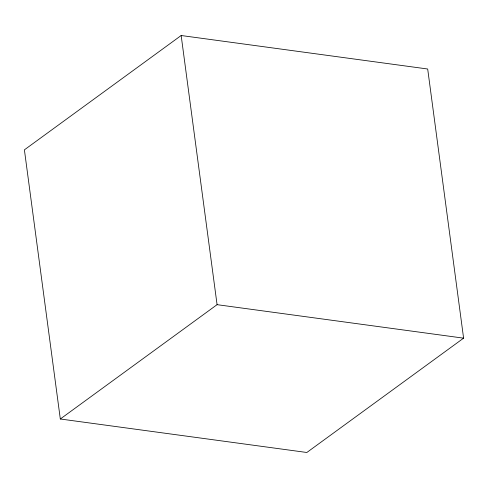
<?xml version="1.0" encoding="UTF-8"?>
<svg xmlns="http://www.w3.org/2000/svg" width="488" height="488" viewBox="0 0 488 488"><rect width="100%" height="100%" fill="white"/><g stroke="black" fill="none" stroke-linecap="round" stroke-linejoin="round"><path stroke-width="0.73" d="M181.164 35.514L24.4 149.84L60.311 418.997L306.836 452.486L463.6 338.16L427.689 69.003L181.164 35.514L217.075 304.671L60.311 418.997M217.075 304.671L463.6 338.16"/></g></svg>
